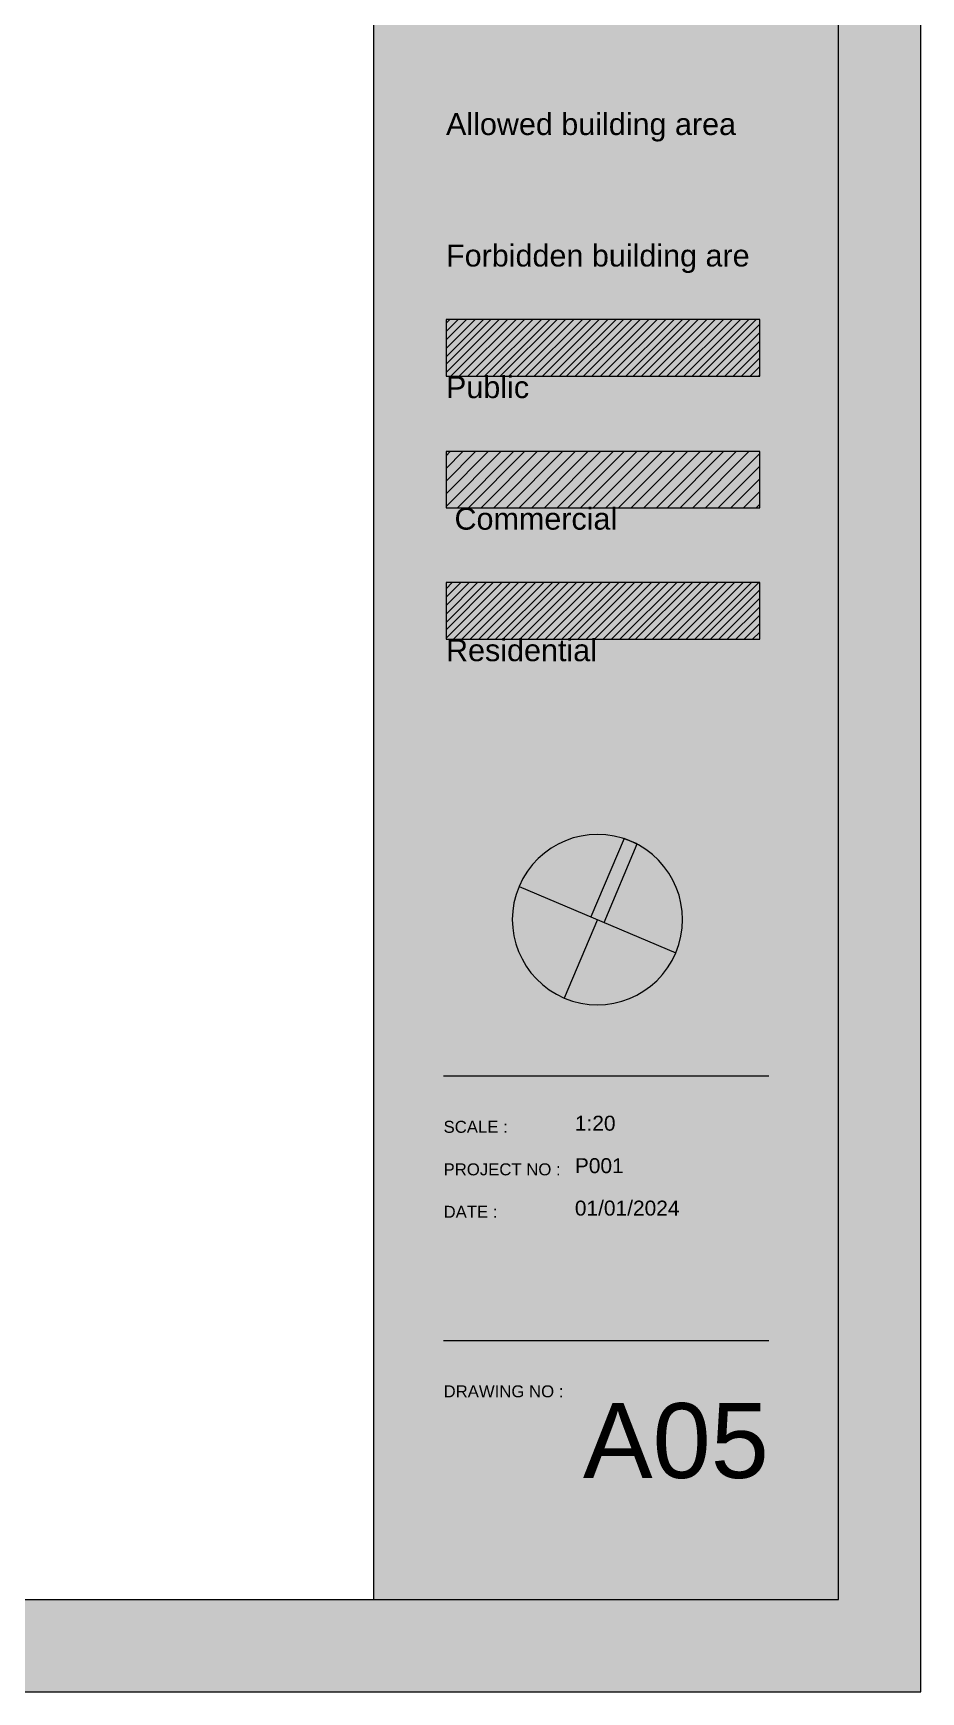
# Model space of a CAD drawing. Header units: metres. Extents: x 202 to 188551, y -77 to 23715.
# Drawn here: x 185483 to 185577.6, y 20757.1 to 20933.7 of the extents above; entities that cross this region are included whole.
import ezdxf

# ---------------------------------------------------------------- set-up
doc = ezdxf.new("R2010")
doc.units = ezdxf.units.M
for name, pattern in [('Commercial', [0]), ('Light Grey Page Line', [0]), ('Page Lines', [0]), ('Public', [0]), ('Residential', [0]), ('Style Grey Hatch  Line', [0])]:
    doc.linetypes.add(name, pattern=pattern)
for name, color, linetype, true_color in [('Imported blocks', 7, 'Continuous', 0xc57dd9), ('Page and Legend', 7, 'Continuous', 0xf890f8), ('Zoning', 7, 'Continuous', 0x47d2e2)]:
    doc.layers.add(name, color=color, linetype=linetype, true_color=true_color)
doc.styles.add('Sheet Number A3', font='', dxfattribs={"height": 0.0075})
doc.styles.add('Style_40', font='', dxfattribs={"height": 4.2})
doc.styles.add('Text M A3', font='', dxfattribs={"height": 0.0015})
doc.styles.add('Text S A3', font='', dxfattribs={"height": 0.0012})
doc.styles.get('Sheet Number A3').set_extended_font_data('arial')
doc.styles.get('Style_40').set_extended_font_data('arial')
doc.styles.get('Text M A3').set_extended_font_data('arial')
doc.styles.get('Text S A3').set_extended_font_data('arial')
pattern_1 = [(45, (0, 0), (-3.5355339, 3.5355339), []), (45, (0.9, 0), (-3.5355339, 3.5355339), []), (45, (1.8, 0), (-3.5355339, 3.5355339), []), (45, (2.7, 0), (-3.5355339, 3.5355339), []), (45, (3.6, 0), (-3.5355339, 3.5355339), []), (45, (4.5, 0), (-3.5355339, 3.5355339), []), (45, (5.4, 0), (-3.5355339, 3.5355339), []), (45, (6.3, 0), (-3.5355339, 3.5355339), [])]

# ---------------------------------------------------------------- blocks, each defined once
blk = doc.blocks.new('ScaledText_9')
at = {"layer": 'Imported blocks', "insert": (-163.00908, 31.17289), "char_height": 0.0015, "width": 0.0131611, "attachment_point": 1, "style": 'Text M A3'}
blk.add_mtext('01/01/2024', dxfattribs=at)
blk = doc.blocks.new('ScaledText_22')
at = {"layer": 'Imported blocks', "insert": (-163.00908, 31.16509), "char_height": 0.0015, "width": 0.0131587, "attachment_point": 1, "style": 'Text M A3'}
blk.add_mtext('P001', dxfattribs=at)
blk = doc.blocks.new('ScaledText_41')
at = {"layer": 'Page and Legend', "insert": (185691.74, 20079.07), "char_height": 4.2, "width": 100.96, "attachment_point": 1, "style": 'Style_40'}
blk.add_mtext('Public', dxfattribs=at)
blk = doc.blocks.new('ScaledText_44')
at = {"layer": 'Page and Legend', "insert": (185691.74, 20079.07), "char_height": 4.2, "width": 100.96, "attachment_point": 1, "style": 'Style_40'}
blk.add_mtext(' Commercial', dxfattribs=at)
blk = doc.blocks.new('ScaledText_48')
at = {"layer": 'Imported blocks', "insert": (-163.73948, 34.14306), "char_height": 0.0075, "width": 0.0309091, "attachment_point": 3, "style": 'Sheet Number A3'}
blk.add_mtext('A05', dxfattribs=at)
blk = doc.blocks.new('A3  Title block minimal vertical')
at = {"layer": 'Imported blocks', "transparency": 33554483}
for points in [[(-0.20993, -0.1483), (-0.20053, -0.13906), (-0.20053, 0.13995), (0.15506, 0.13995), (0.15506, -0.13906), (-0.20053, -0.13906), (-0.20993, -0.1483), (0.20993, -0.1483), (0.20993, 0.1483), (-0.20993, 0.1483), (-0.20993, -0.1483)], [(0.18062, -0.06147), (0.18154, -0.0593), (0.182, -0.0595), (0.18218, -0.06129), (0.1828, -0.05984), (0.18309, -0.05996), (0.18217, -0.06213), (0.18188, -0.062), (0.18165, -0.05984), (0.18091, -0.06159), (0.18062, -0.06147)], [(0.17685, -0.07068), (0.17818, -0.07124), (0.1815, -0.06338), (0.18018, -0.06282), (0.17685, -0.07068)]]:
    blk.add_hatch(color=256, dxfattribs=at).paths.add_polyline_path(points, flags=0)
at = {"layer": 'Imported blocks', "linetype": 'Page Lines'}
blk.add_lwpolyline([(-0.20993, -0.1483), (0.20993, -0.1483), (0.20993, 0.1483), (-0.20993, 0.1483), (-0.20993, -0.1483)], close=True, dxfattribs=at)
at = {"layer": 'Imported blocks', "linetype": 'Light Grey Page Line'}
blk.add_lwpolyline([(-0.20053, -0.13906), (0.20169, -0.13906), (0.20169, 0.13995), (-0.20053, 0.13995), (-0.20053, -0.13906)], close=True, dxfattribs=at)
at = {"layer": 'Imported blocks', "linetype": 'Page Lines'}
for points in [[(0.15506, 0.13995), (0.15506, -0.13906)], [(0.16966, -0.06763), (0.18537, -0.07428)], [(0.17752, -0.07096), (0.17419, -0.07881)], [(0.16209, -0.08661), (0.1947, -0.08661)], [(0.16209, -0.11311), (0.1947, -0.11311)]]:
    blk.add_lwpolyline(points, dxfattribs=at)
blk.add_lwpolyline([(0.18537, -0.07428, 1), (0.16966, -0.06763, 1), (0.18537, -0.07428)], format="xyb", close=True, dxfattribs=at)
at = {"layer": 'Imported blocks', "linetype": 'Style Grey Hatch  Line'}
blk.add_lwpolyline([(0.17685, -0.07068), (0.17818, -0.07124), (0.1815, -0.06338), (0.18018, -0.06282), (0.17685, -0.07068)], close=True, dxfattribs=at)
blk = doc.blocks.new('ScaledText_58')
at = {"layer": 'Imported blocks', "insert": (-162.88043, 31.17887), "char_height": 0.0012, "width": 0.0056115, "attachment_point": 1, "style": 'Text S A3'}
blk.add_mtext('DATE :', dxfattribs=at)
blk = doc.blocks.new('ScaledText_70')
at = {"layer": 'Imported blocks', "insert": (-163.00908, 31.1573), "char_height": 0.0015, "width": 0.0131587, "attachment_point": 1, "style": 'Text M A3'}
blk.add_mtext('1:20', dxfattribs=at)
blk = doc.blocks.new('ScaledText_73')
at = {"layer": 'Page and Legend', "insert": (185691.74, 20079.07), "char_height": 4.2, "width": 68.4654, "attachment_point": 1, "style": 'Style_40'}
blk.add_mtext('Forbidden building are', dxfattribs=at)
blk = doc.blocks.new('ScaledText_93')
at = {"layer": 'Page and Legend', "insert": (185691.74, 20079.07), "char_height": 4.2, "width": 100.96, "attachment_point": 1, "style": 'Style_40'}
blk.add_mtext('Residential', dxfattribs=at)
blk = doc.blocks.new('ScaledText_101')
at = {"layer": 'Page and Legend', "insert": (185691.74, 20079.07), "char_height": 4.2, "width": 90, "attachment_point": 1, "style": 'Style_40'}
blk.add_mtext('Allowed building area', dxfattribs=at)
blk = doc.blocks.new('ScaledText_106')
at = {"layer": 'Imported blocks', "insert": (-162.88043, 31.17108), "char_height": 0.0012, "width": 0.01295, "attachment_point": 1, "style": 'Text S A3'}
blk.add_mtext('PROJECT NO :', dxfattribs=at)
blk = doc.blocks.new('ScaledText_113')
at = {"layer": 'Imported blocks', "insert": (-162.88043, 31.16329), "char_height": 0.0012, "width": 0.0070212, "attachment_point": 1, "style": 'Text S A3'}
blk.add_mtext('SCALE :', dxfattribs=at)
blk = doc.blocks.new('ScaledText_126')
at = {"layer": 'Imported blocks', "insert": (-162.88043, 31.21183), "char_height": 0.0012, "width": 0.0130288, "attachment_point": 1, "style": 'Text S A3'}
blk.add_mtext('DRAWING NO :', dxfattribs=at)

msp = doc.modelspace()

# ---------------------------------------------------------------- hatches: boundary and pattern name
at = {"layer": 'Page and Legend', "transparency": 33554483}
for points in [[(185527.04, 20925.16), (185560.48, 20925.16), (185560.48, 20931.21), (185527.04, 20931.21), (185527.04, 20925.16)], [(185527.04, 20911.16), (185560.48, 20911.16), (185560.48, 20917.2), (185527.04, 20917.2), (185527.04, 20911.16)]]:
    msp.add_hatch(color=256, dxfattribs=at).paths.add_polyline_path(points, flags=0)
at = {"layer": 'Page and Legend'}
h = msp.add_hatch(dxfattribs=at)
h.set_pattern_fill('PATTERN_6', color=256, scale=10, style=0, pattern_type=2)
h.set_pattern_definition(pattern_1)
h.paths.add_polyline_path([(185527.04, 20897.15), (185560.48, 20897.15), (185560.48, 20903.2), (185527.04, 20903.2), (185527.04, 20897.15)], flags=0)
h = msp.add_hatch(dxfattribs=at)
h.set_pattern_fill('PATTERN_4', color=256, scale=15, style=0, pattern_type=2)
h.set_pattern_definition([(45, (0, 0), (-5.30330086, 5.30330086), []), (45, (1.35, 0), (-5.30330086, 5.30330086), []), (45, (2.7, 0), (-5.30330086, 5.30330086), []), (45, (4.05, 0), (-5.30330086, 5.30330086), []), (45, (5.4, 0), (-5.30330086, 5.30330086), []), (45, (6.75, 0), (-5.30330086, 5.30330086), []), (45, (8.1, 0), (-5.30330086, 5.30330086), []), (45, (9.45, 0), (-5.30330086, 5.30330086), [])])
h.paths.add_polyline_path([(185527.04, 20883.14), (185560.48, 20883.14), (185560.48, 20889.12), (185527.04, 20889.12), (185527.04, 20883.14)], flags=0)
h = msp.add_hatch(dxfattribs=at)
h.set_pattern_fill('PATTERN_3', color=256, scale=10, style=0, pattern_type=2)
h.set_pattern_definition(pattern_1)
h.paths.add_polyline_path([(185527.04, 20869.14), (185560.48, 20869.14), (185560.48, 20875.19), (185527.04, 20875.19), (185527.04, 20869.14)], flags=0)

# ---------------------------------------------------------------- linework, layer by layer
at = {"layer": 'Page and Legend', "linetype": 'Public'}
msp.add_lwpolyline([(185527.04, 20897.15), (185560.48, 20897.15), (185560.48, 20903.2), (185527.04, 20903.2), (185527.04, 20897.15)], close=True, dxfattribs=at)
at = {"layer": 'Page and Legend', "linetype": 'Commercial'}
msp.add_lwpolyline([(185527.04, 20883.14), (185560.48, 20883.14), (185560.48, 20889.12), (185527.04, 20889.12), (185527.04, 20883.14)], close=True, dxfattribs=at)
at = {"layer": 'Page and Legend', "linetype": 'Residential'}
msp.add_lwpolyline([(185527.04, 20869.14), (185560.48, 20869.14), (185560.48, 20875.19), (185527.04, 20875.19), (185527.04, 20869.14)], close=True, dxfattribs=at)

# ---------------------------------------------------------------- block references
at = {"layer": 'Imported blocks', "yscale": 1062.975773071686}
for name, p, xscale in [('ScaledText_113', (358664.73, -12307.95), 1062.975773071686), ('ScaledText_70', (358815.47, -12301.04), 1062.975773071686), ('ScaledText_22', (358815.47, -12313.84), 1062.975773071686), ('ScaledText_106', (358664.73, -12320.76), 1062.975773071686), ('ScaledText_58', (358664.73, -12333.56), 1062.975773071686), ('ScaledText_9', (358815.47, -12326.65), 1062.975773071686), ('ScaledText_126', (358664.73, -12387.71), 1062.975773071686), ('ScaledText_48', (359612.54, -15505.43), 1062.97577307287)]:
    msp.add_blockref(name, p, dxfattribs=dict(at, xscale=xscale))
at = {"layer": 'Page and Legend', "yscale": 0.5541007879359146}
for name, p, xscale in [('ScaledText_101', (82635.1, 9799.33), 0.5541007879359464), ('ScaledText_73', (82635.1, 9785.33), 0.5541007879359146), ('ScaledText_41', (82635.1, 9771.32), 0.5541007879356705), ('ScaledText_44', (82635.1, 9757.31), 0.5541007879356705), ('ScaledText_93', (82635.1, 9743.31), 0.5541007879356705)]:
    msp.add_blockref(name, p, dxfattribs=dict(at, xscale=xscale))
at = {"layer": 'Zoning', "xscale": 1062.975773071686, "yscale": 1062.975773071686}
msp.add_blockref('A3  Title block minimal vertical', (185354.48, 20914.72), dxfattribs=at)

doc.saveas('drawing.dxf')
